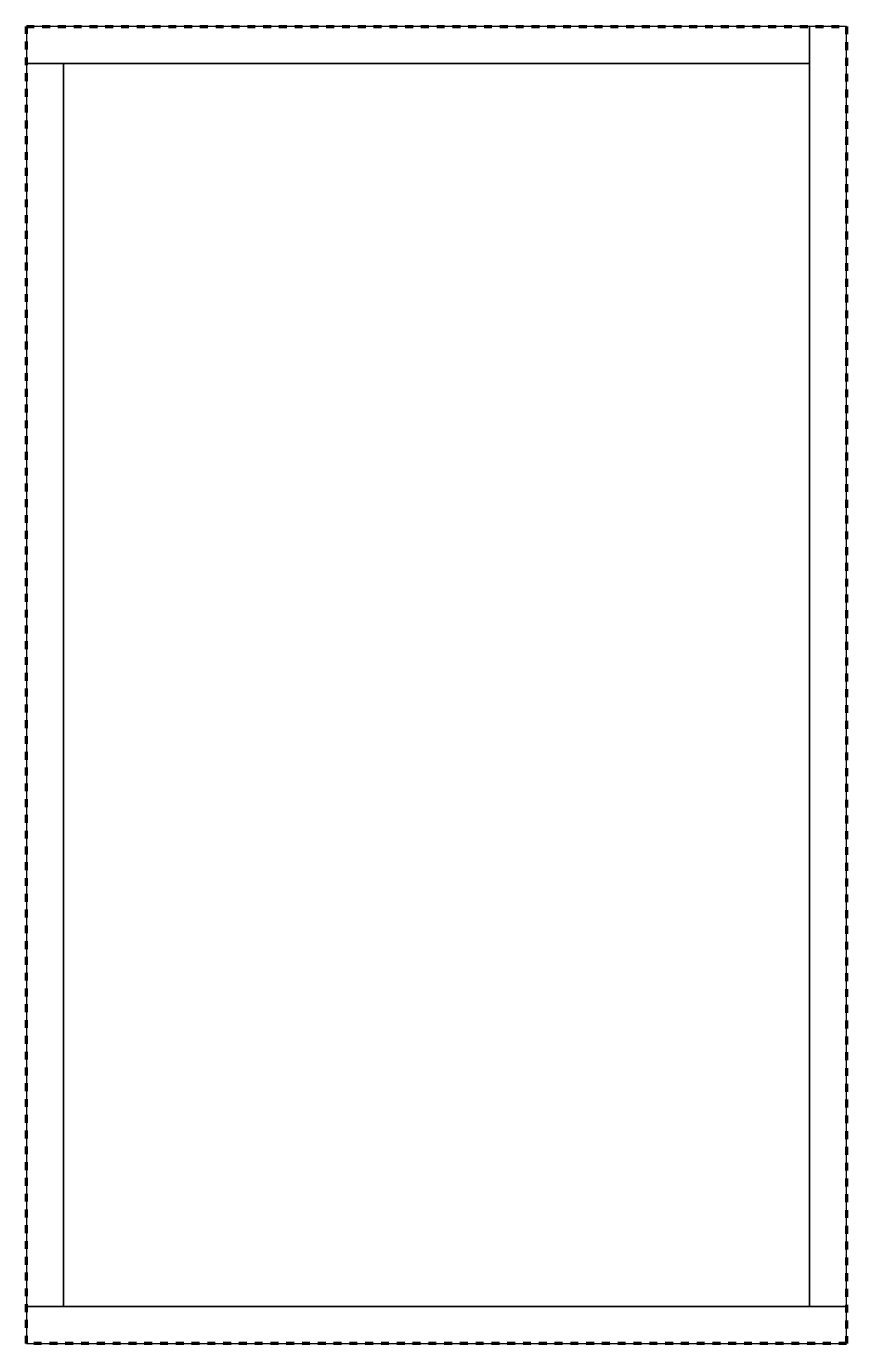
# Model space of a CAD drawing. Header units: millimetres. Extents: x -5300 to 98858, y -5196 to 93886.
# Drawn here: x 5835 to 6165, y 52135 to 52665 of the extents above; entities that cross this region are included whole.
import ezdxf

# ---------------------------------------------------------------- set-up
doc = ezdxf.new("R2010")
doc.units = ezdxf.units.MM
doc.linetypes.add('Штрих', pattern=[6.35, 3.175, -3.175])
doc.linetypes.add('Штрих_2_', pattern=[6.35, 3.175, -3.175])
for name, color, linetype, lineweight, true_color in [('_Разделитель помещений_', 4, 'Штрих', 70, 0x00ffff), ('Колонны', 7, 'Continuous', 18, 0x7f7f7f), ('Стены', 7, 'Continuous', 18, 0x7f7f7f), ('Стены разрез', 7, 'Continuous', 50, 0x7f7f7f)]:
    doc.layers.add(name, color=color, linetype=linetype, lineweight=lineweight, true_color=true_color)

# ---------------------------------------------------------------- blocks, each defined once
blk = doc.blocks.new('СТ_ВОКОЛ-002 23205 - СТ_ВОКОЛ-002 2-240748-Подвал')
at = {"layer": 'Стены', "color": 254, "true_color": 0xd4d4d4}
blk.add_line((5850, 52150), (6150, 52150), dxfattribs=at)
blk = doc.blocks.new('СТ_ВОКОЛ-002 23205 - СТ_ВОКОЛ-002 23205-240745-Подвал')
at = {"layer": 'Стены', "color": 254, "true_color": 0xd4d4d4}
for p, q in [((5835, 52150), (5835, 52150)), ((6165, 52150), (6165, 52150)), ((5835, 52135), (5835, 52135)), ((6165, 52135), (6165, 52135))]:
    blk.add_line(p, q, dxfattribs=at)
at = {"layer": 'Стены разрез', "color": 254, "lineweight": 25, "true_color": 0xd4d4d4}
for p, q in [((6165, 52150), (5835, 52150)), ((5835, 52150), (5835, 52135)), ((6165, 52135), (6165, 52150)), ((5835, 52135), (6165, 52135))]:
    blk.add_line(p, q, dxfattribs=at)
blk.add_blockref('СТ_ВОКОЛ-002 23205 - СТ_ВОКОЛ-002 2-240748-Подвал', (0, 0))
blk = doc.blocks.new('СТ_ВОКОЛ-004 23313 - СТ_ВОКОЛ-004 2-240764-Подвал')
at = {"layer": 'Стены', "color": 254, "true_color": 0xd4d4d4}
blk.add_line((6150, 52650), (5850, 52650), dxfattribs=at)
blk = doc.blocks.new('СТ_ВОКОЛ-004 23313 - СТ_ВОКОЛ-004 23313-240761-Подвал')
at = {"layer": 'Стены', "color": 254, "true_color": 0xd4d4d4}
for p, q in [((5835, 52665), (5835, 52665)), ((6150, 52665), (6150, 52665)), ((5835, 52650), (5835, 52650)), ((6150, 52650), (6150, 52650))]:
    blk.add_line(p, q, dxfattribs=at)
at = {"layer": 'Стены разрез', "color": 254, "lineweight": 25, "true_color": 0xd4d4d4}
for p, q in [((5835, 52665), (5835, 52650)), ((6150, 52665), (5835, 52665)), ((6150, 52650), (6150, 52665)), ((5835, 52650), (6150, 52650))]:
    blk.add_line(p, q, dxfattribs=at)
blk.add_blockref('СТ_ВОКОЛ-004 23313 - СТ_ВОКОЛ-004 2-240764-Подвал', (0, 0))
blk = doc.blocks.new('СТ_ВОКОЛ-005 23421 - СТ_ВОКОЛ-005 2-240780-Подвал')
at = {"layer": 'Стены', "color": 254, "true_color": 0xd4d4d4}
blk.add_line((5850, 52650), (5850, 52150), dxfattribs=at)
blk = doc.blocks.new('СТ_ВОКОЛ-005 23421 - СТ_ВОКОЛ-005 23421-240777-Подвал')
at = {"layer": 'Стены', "color": 254, "true_color": 0xd4d4d4}
for p, q in [((5835, 52650), (5835, 52650)), ((5850, 52650), (5850, 52650)), ((5835, 52150), (5835, 52150)), ((5850, 52150), (5850, 52150))]:
    blk.add_line(p, q, dxfattribs=at)
at = {"layer": 'Стены разрез', "color": 254, "lineweight": 25, "true_color": 0xd4d4d4}
for p, q in [((5850, 52650), (5835, 52650)), ((5835, 52650), (5835, 52150)), ((5850, 52150), (5850, 52650)), ((5835, 52150), (5850, 52150))]:
    blk.add_line(p, q, dxfattribs=at)
blk.add_blockref('СТ_ВОКОЛ-005 23421 - СТ_ВОКОЛ-005 2-240780-Подвал', (0, 0))
blk = doc.blocks.new('СТ_ВОКОЛ-003 93997 - СТ_ВОКОЛ-003 2-243047-Подвал')
at = {"layer": 'Стены', "color": 254, "true_color": 0xd4d4d4}
blk.add_line((6150, 52150), (6150, 52650), dxfattribs=at)
blk = doc.blocks.new('СТ_ВОКОЛ-003 93997 - СТ_ВОКОЛ-003 93997-243044-Подвал')
at = {"layer": 'Стены', "color": 254, "true_color": 0xd4d4d4}
for p, q in [((6150, 52665), (6150, 52665)), ((6165, 52665), (6165, 52665)), ((6150, 52150), (6150, 52150)), ((6165, 52150), (6165, 52150))]:
    blk.add_line(p, q, dxfattribs=at)
at = {"layer": 'Стены разрез', "color": 254, "lineweight": 25, "true_color": 0xd4d4d4}
for p, q in [((6165, 52665), (6150, 52665)), ((6150, 52665), (6150, 52150)), ((6165, 52150), (6165, 52665)), ((6150, 52150), (6165, 52150))]:
    blk.add_line(p, q, dxfattribs=at)
blk.add_blockref('СТ_ВОКОЛ-003 93997 - СТ_ВОКОЛ-003 2-243047-Подвал', (0, 0))
blk = doc.blocks.new('КОЛ-002 300х500 300 x 500 23091 - КОЛ-002 300х500 300 x 500 23091-384457-Подвал')
at = {"layer": 'Колонны', "color": 254, "lineweight": 25, "true_color": 0xd4d4d4}
for p, q in [((150, 250), (-150, 250)), ((-150, 250), (-150, -250)), ((150, -250), (150, 250)), ((-150, -250), (150, -250))]:
    blk.add_line(p, q, dxfattribs=at)
at = {"layer": 'Колонны', "color": 254, "true_color": 0xd4d4d4}
for p, q in [((-150, 250), (-150, 250)), ((150, 250), (150, 250)), ((-150, -250), (-150, -250)), ((150, -250), (150, -250))]:
    blk.add_line(p, q, dxfattribs=at)

msp = doc.modelspace()

# ---------------------------------------------------------------- linework, layer by layer
at = {"layer": '_Разделитель помещений_', "color": 131, "linetype": 'Штрих_2_', "true_color": 0xaaffff}
for p, q in [((5835, 52135), (5835, 52665)), ((5835, 52665), (6165, 52665)), ((6165, 52665), (6165, 52135)), ((6165, 52135), (5835, 52135))]:
    msp.add_line(p, q, dxfattribs=at)

# ---------------------------------------------------------------- block references
at = {"layer": 'Колонны', "color": 254, "true_color": 0xd4d4d4}
msp.add_blockref('КОЛ-002 300х500 300 x 500 23091 - КОЛ-002 300х500 300 x 500 23091-384457-Подвал', (6000, 52400), dxfattribs=at)
at = {"layer": 'Стены', "color": 254, "true_color": 0xd4d4d4}
for name in ['СТ_ВОКОЛ-004 23313 - СТ_ВОКОЛ-004 23313-240761-Подвал', 'СТ_ВОКОЛ-003 93997 - СТ_ВОКОЛ-003 93997-243044-Подвал', 'СТ_ВОКОЛ-005 23421 - СТ_ВОКОЛ-005 23421-240777-Подвал', 'СТ_ВОКОЛ-002 23205 - СТ_ВОКОЛ-002 23205-240745-Подвал']:
    msp.add_blockref(name, (0, 0), dxfattribs=at)

doc.saveas('drawing.dxf')
